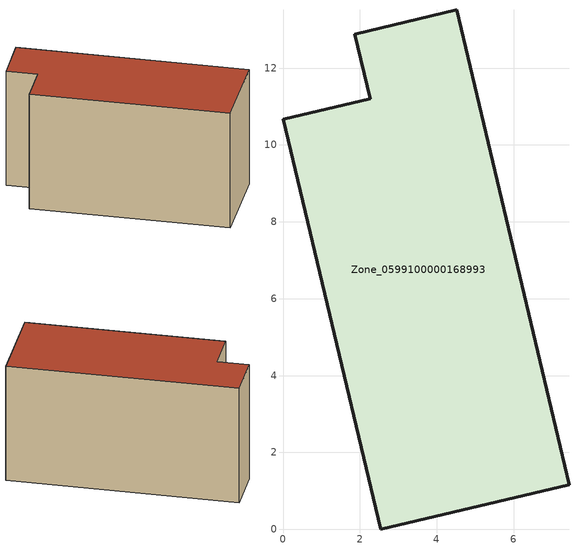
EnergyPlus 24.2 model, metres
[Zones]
Zone_0599100000168993
 floor ground (C_G): 0,10.66 2.27,11.2 1.87,12.88 4.52,13.52 7.44,1.16 2.54,0 z0
 wall outside (C_F): 2.27,11.2 0,10.66 2.54,0 7.44,1.16 4.52,13.52 1.87,12.88 2.27,11.2 z0:6.92
 roof outside (C_R): 4.52,13.52 1.87,12.88 2.27,11.2 0,10.66 2.54,0 7.44,1.16 z6.92
[BUILDING]
Pand.0599100000168993: North Axis=0; Terrain=City; Loads Convergence Tolerance Value=0.04; Temperature Convergence Tolerance Value=0.4; Solar Distribution=FullExterior; Maximum Number of Warmup Days=25; Minimum Number of Warmup Days=1
[Site:Location]
Rotterdam.The.Hague.AP_ZH_NLD Design_Conditions: Latitude=51.96; Longitude=4.45; Time Zone=1; Elevation=-4.5
[SITE:GROUNDTEMPERATURE:BUILDINGSURFACE]
18, 18, 18, 18, 18, 18, 18, 18, 18, 18, 18, 18
[MATERIAL] Thermal Absorptance=0.9; Solar Absorptance=0.7; Visible Absorptance=0.7
Name | Roughness | Thickness | Conductivity | Density | Specific Heat
G.TI.1992-2005 | MediumSmooth | 0.15 | 0.06 | 540 | 1210
F.TI.1992-2005 | Rough | 0.3 | 0.12 | 1920 | 840
R.TI.1992-2005 | MediumRough | 0.2 | 0.08 | 1500 | 1000
[CONSTRUCTION]
C_G: G.TI.1992-2005
C_F: F.TI.1992-2005
C_R: R.TI.1992-2005
[ZONE]
Zone_0599100000168993: Type=1; Multiplier=1; Ceiling Height=Autocalculate; Volume=Autocalculate; Floor Area=autocalculate; Part of Total Floor Area=Yes
[ZONEINFILTRATION:DESIGNFLOWRATE]
Infil_Zone_0599100000168993: Zone or ZoneList or Space or SpaceList=Zone_0599100000168993; Schedule=AlwaysOn; Design Flow Rate Calculation Method=Flow/Area; Flow Rate per Floor Area=0.0015; Constant Term Coefficient=1; Temperature Term Coefficient=0; Velocity Term Coefficient=0; Velocity Squared Term Coefficient=0
[HVACTEMPLATE:ZONE:IDEALLOADSAIRSYSTEM]
Zone_0599100000168993: Maximum Heating Supply Air Temperature=50; Minimum Cooling Supply Air Temperature=13; Maximum Heating Supply Air Humidity Ratio=0.0156; Minimum Cooling Supply Air Humidity Ratio=0.0077; Heating Limit=NoLimit; Cooling Limit=NoLimit; Dehumidification Control Type=ConstantSensibleHeatRatio; Cooling Sensible Heat Ratio=0.7; Dehumidification Setpoint=60; Humidification Control Type=None; Humidification Setpoint=30; Outdoor Air Method=None; Outdoor Air Flow Rate per Person=0.00944; Outdoor Air Flow Rate per Zone Floor Area=0; Outdoor Air Flow Rate per Zone=0; Demand Controlled Ventilation Type=None; Outdoor Air Economizer Type=NoEconomizer; Heat Recovery Type=None; Sensible Heat Recovery Effectiveness=0.7; Latent Heat Recovery Effectiveness=0.65
[ZONECONTROL:THERMOSTAT]
ThermostatControl_Zone_0599100000168993: Zone or ZoneList=Zone_0599100000168993; Control Type Schedule=DualSetpointControlType; Control 1=Thermostat_Zone_0599100000168993; Temperature Difference Between Cutout And Setpoint=0
[THERMOSTATSETPOINT:DUALSETPOINT]
Thermostat_Zone_0599100000168993: Heating Setpoint Temperature Schedule=HeatingSetpoint_Zone_0599100000168993; Cooling Setpoint Temperature Schedule=CoolingSetpoint_Zone_0599100000168993
[SCHEDULE:COMPACT]
HeatingSetpoint_Zone_0599100000168993: Through: 12/31, For: AllDays, Until: 24:00, 21
CoolingSetpoint_Zone_0599100000168993: Through: 12/31, For: AllDays, Until: 24:00, 24
DualSetpointControlType: Through: 12/31, For: AllDays, Until: 24:00, 4
AlwaysOn: Through: 12/31, For: AllDays, Until: 24:00, 1
